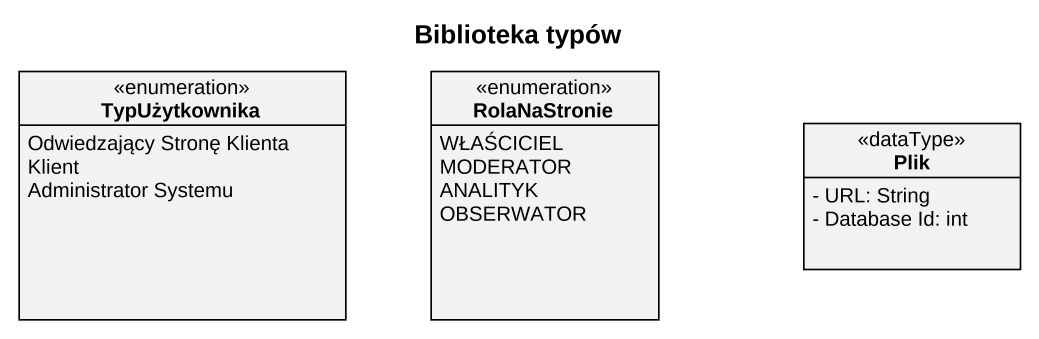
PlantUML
@startuml
title Biblioteka typów
hide circle
hide empty members
skinparam classAttributeIconSize 0
enum TypUżytkownika {
  Odwiedzający Stronę Klienta
  Klient
  Administrator Systemu
}
enum RolaNaStronie {
  WŁAŚCICIEL
  MODERATOR
  ANALITYK
  OBSERWATOR
}
class Plik <<dataType>> {
  - URL: String
  - Database Id: int
}
@enduml
